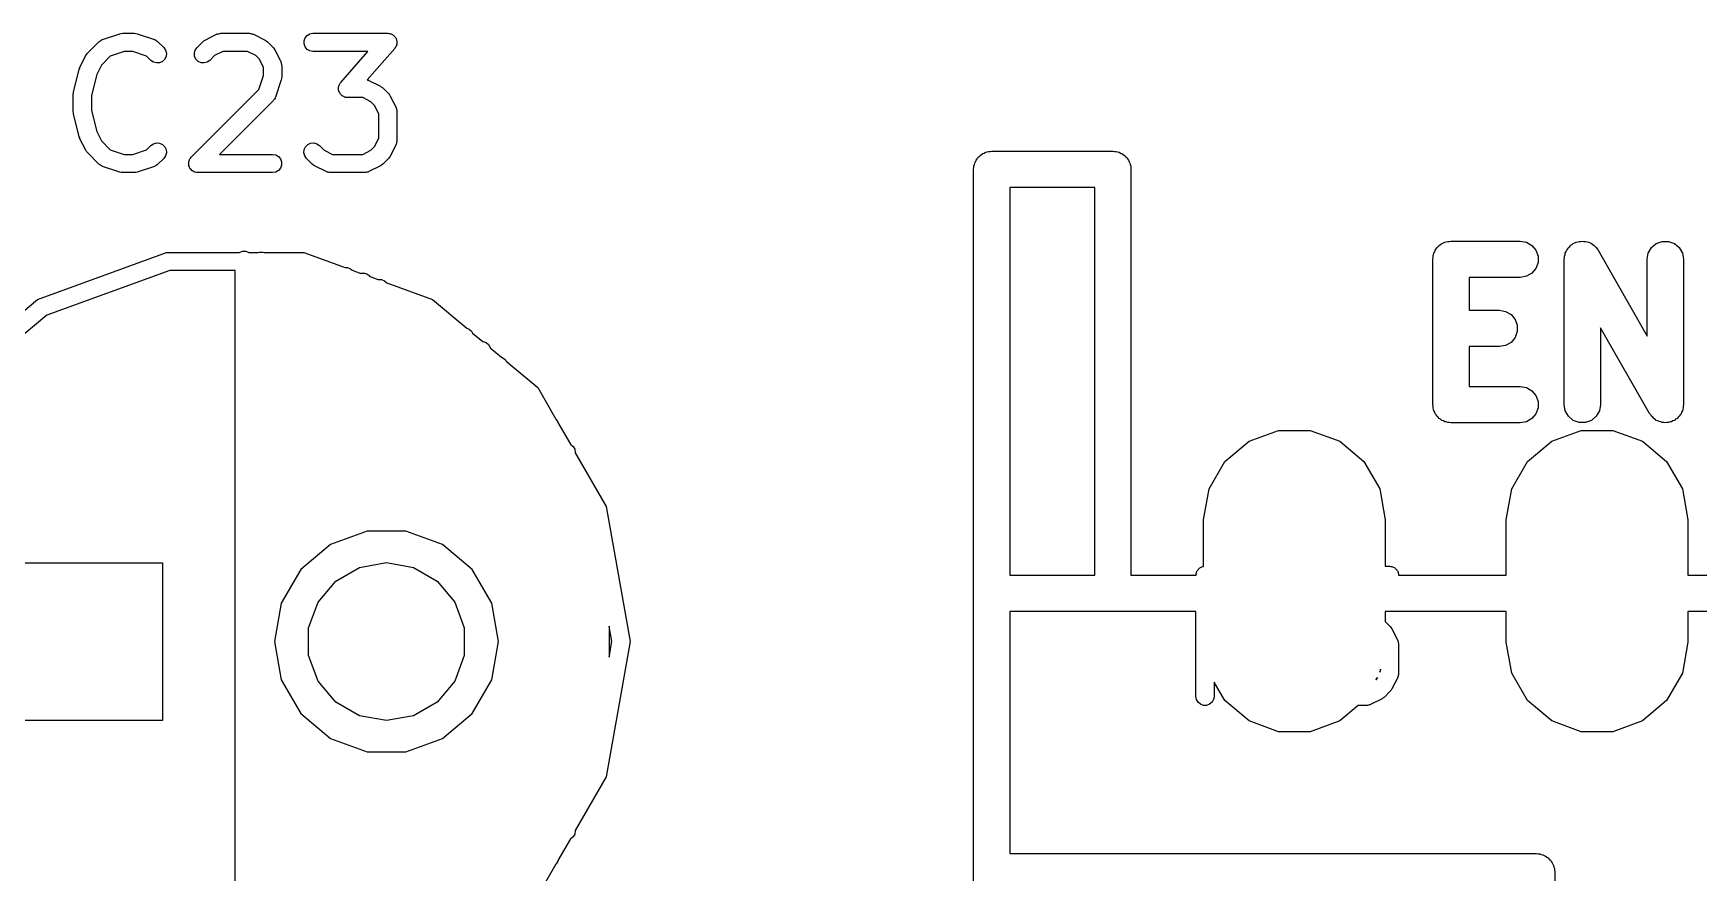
# Model space of a CAD drawing. Extents: x -2.2 to 86.5, y -78.6 to 9.2.
# Drawn here: x 37.08 to 50.84, y -68.41 to -61.48 of the extents above; entities that cross this region are included whole.
import ezdxf

# ---------------------------------------------------------------- set-up
doc = ezdxf.new("R2010")
doc.units = 0
doc.header["$MEASUREMENT"] = 0
doc.layers.add('BLACK', color=7, linetype='CONTINUOUS')

msp = doc.modelspace()

# ---------------------------------------------------------------- linework, layer by layer
at = {"layer": 'Black'}
for p, q in [((37.6549, -61.5288), (37.7977, -61.4812)), ((37.7977, -61.4812), (37.8096, -61.4795)), ((37.8096, -61.4795), (37.8214, -61.4774)), ((37.8214, -61.4774), (37.9167, -61.4774)), ((37.9167, -61.4774), (37.9285, -61.4795)), ((37.9285, -61.4795), (37.9404, -61.4812)), ((37.9404, -61.4812), (38.0832, -61.5288)), ((38.5022, -61.5329), (38.5974, -61.4853)), ((38.5974, -61.4853), (38.6016, -61.4841)), ((38.6016, -61.4841), (38.6053, -61.4819)), ((38.6053, -61.4819), (38.614, -61.4804)), ((38.614, -61.4804), (38.6224, -61.4779)), ((38.6224, -61.4779), (38.6267, -61.4781)), ((38.6267, -61.4781), (38.631, -61.4774)), ((38.631, -61.4774), (38.869, -61.4774)), ((38.869, -61.4774), (38.8733, -61.4781)), ((38.8733, -61.4781), (38.8776, -61.4779)), ((38.8776, -61.4779), (38.886, -61.4804)), ((38.886, -61.4804), (38.8947, -61.4819)), ((38.8947, -61.4819), (38.8984, -61.4841)), ((38.8984, -61.4841), (38.9026, -61.4853)), ((38.9026, -61.4853), (38.9978, -61.5329)), ((39.3446, -61.4949), (39.3672, -61.4819)), ((39.3672, -61.4819), (39.3929, -61.4774)), ((39.3929, -61.4774), (40.0119, -61.4774)), ((40.0119, -61.4774), (40.0191, -61.4787)), ((40.0191, -61.4787), (40.0265, -61.4788)), ((40.0265, -61.4788), (40.0319, -61.4809)), ((40.0319, -61.4809), (40.0376, -61.4819)), ((40.0376, -61.4819), (40.0439, -61.4856)), ((40.0439, -61.4856), (40.0507, -61.4882)), ((40.0507, -61.4882), (40.0551, -61.492)), ((37.5303, -61.6422), (37.6255, -61.547)), ((37.6255, -61.547), (37.6291, -61.5445)), ((37.6291, -61.5445), (37.6319, -61.5413)), ((37.6319, -61.5413), (37.6397, -61.5371)), ((37.6397, -61.5371), (37.6469, -61.532)), ((37.6469, -61.532), (37.6511, -61.5309)), ((37.6511, -61.5309), (37.6549, -61.5288)), ((37.8336, -61.6274), (37.7191, -61.6656)), ((37.9045, -61.6274), (37.8336, -61.6274)), ((38.019, -61.6656), (37.9045, -61.6274)), ((38.0832, -61.5288), (38.087, -61.5309)), ((38.087, -61.5309), (38.0912, -61.532)), ((38.0912, -61.532), (38.0984, -61.5371)), ((38.0984, -61.5371), (38.1061, -61.5413)), ((38.1061, -61.5413), (38.109, -61.5445)), ((38.109, -61.5445), (38.1126, -61.547)), ((38.1126, -61.547), (38.1602, -61.5946)), ((38.1602, -61.5946), (38.1751, -61.6159)), ((38.1751, -61.6159), (38.1819, -61.6411)), ((38.4134, -61.6411), (38.4201, -61.6159)), ((38.4201, -61.6159), (38.4351, -61.5946)), ((38.4351, -61.5946), (38.4827, -61.547)), ((38.4827, -61.547), (38.4925, -61.5401)), ((38.4925, -61.5401), (38.5022, -61.5329)), ((38.6487, -61.6274), (38.5801, -61.6616)), ((38.8513, -61.6274), (38.6487, -61.6274)), ((38.9199, -61.6616), (38.8513, -61.6274)), ((38.9978, -61.5329), (39.0075, -61.5401)), ((39.0075, -61.5401), (39.0173, -61.547)), ((39.0173, -61.547), (39.0649, -61.5946)), ((39.0649, -61.5946), (39.0718, -61.6044)), ((39.0718, -61.6044), (39.079, -61.6141)), ((39.079, -61.6141), (39.1266, -61.7093)), ((39.319, -61.5394), (39.3279, -61.5149)), ((39.319, -61.5654), (39.319, -61.5394)), ((39.3279, -61.5899), (39.319, -61.5654)), ((39.3279, -61.5149), (39.3446, -61.4949)), ((39.3446, -61.6098), (39.3279, -61.5899)), ((39.3672, -61.6229), (39.3446, -61.6098)), ((39.3929, -61.6274), (39.3672, -61.6229)), ((39.8466, -61.6274), (39.3929, -61.6274)), ((39.6221, -61.8839), (39.8466, -61.6274)), ((40.0683, -61.6018), (39.8409, -61.8618)), ((40.0551, -61.492), (40.0601, -61.4949)), ((40.0601, -61.4949), (40.0648, -61.5005)), ((40.0648, -61.5005), (40.0703, -61.5054)), ((40.0721, -61.5955), (40.0683, -61.6018)), ((40.0703, -61.5054), (40.0731, -61.5104)), ((40.0769, -61.5899), (40.0721, -61.5955)), ((40.0731, -61.5104), (40.0769, -61.5149)), ((40.0769, -61.5149), (40.0794, -61.5218)), ((40.0788, -61.5844), (40.0769, -61.5899)), ((40.0818, -61.5795), (40.0788, -61.5844)), ((40.0794, -61.5218), (40.0829, -61.5282)), ((40.0833, -61.5723), (40.0818, -61.5795)), ((40.0829, -61.5282), (40.0838, -61.5339)), ((40.0858, -61.5654), (40.0833, -61.5723)), ((40.0838, -61.5339), (40.0858, -61.5394)), ((40.0858, -61.5394), (40.0858, -61.5467)), ((40.0858, -61.5467), (40.0869, -61.5539)), ((40.0869, -61.5539), (40.0858, -61.5596)), ((40.0858, -61.5596), (40.0858, -61.5654)), ((37.463, -61.7723), (37.4663, -61.7648)), ((37.4663, -61.7648), (37.4686, -61.7569)), ((37.4686, -61.7569), (37.5163, -61.6617)), ((37.5163, -61.6617), (37.5234, -61.652)), ((37.5234, -61.652), (37.5303, -61.6422)), ((37.645, -61.7397), (37.6065, -61.8167)), ((37.7191, -61.6656), (37.645, -61.7397)), ((38.0541, -61.7007), (38.019, -61.6656)), ((38.0754, -61.7156), (38.0541, -61.7007)), ((38.1006, -61.7223), (38.0754, -61.7156)), ((38.1266, -61.7201), (38.1006, -61.7223)), ((38.1502, -61.7091), (38.1266, -61.7201)), ((38.1686, -61.6906), (38.1502, -61.7091)), ((38.1796, -61.667), (38.1686, -61.6906)), ((38.1819, -61.6411), (38.1796, -61.667)), ((38.4156, -61.667), (38.4134, -61.6411)), ((38.4267, -61.6906), (38.4156, -61.667)), ((38.4451, -61.7091), (38.4267, -61.6906)), ((38.4687, -61.7201), (38.4451, -61.7091)), ((38.4946, -61.7223), (38.4687, -61.7201)), ((38.5198, -61.7156), (38.4946, -61.7223)), ((38.5411, -61.7007), (38.5198, -61.7156)), ((38.5801, -61.6616), (38.5411, -61.7007)), ((38.9503, -61.692), (38.9199, -61.6616)), ((38.9845, -61.7606), (38.9503, -61.692)), ((38.9845, -61.8259), (38.9845, -61.7606)), ((39.1266, -61.7093), (39.1278, -61.7135)), ((39.1278, -61.7135), (39.13, -61.7172)), ((39.13, -61.7172), (39.1315, -61.7259)), ((39.1315, -61.7259), (39.134, -61.7343)), ((39.134, -61.7343), (39.1338, -61.7386)), ((39.1338, -61.7386), (39.1345, -61.7429)), ((39.1345, -61.7429), (39.1345, -61.8381)), ((37.4153, -61.9628), (37.463, -61.7723)), ((37.6065, -61.8167), (37.5631, -61.9902)), ((38.9464, -61.9404), (38.9845, -61.8259)), ((39.1307, -61.8618), (39.0831, -62.0047)), ((39.1324, -61.8499), (39.1307, -61.8618)), ((39.1345, -61.8381), (39.1324, -61.8499)), ((39.6086, -61.9062), (39.6116, -61.9013)), ((39.6116, -61.9013), (39.6136, -61.8958)), ((39.6136, -61.8958), (39.6183, -61.8902)), ((39.6183, -61.8902), (39.6221, -61.8839)), ((39.8409, -61.8618), (39.8471, -61.8629)), ((39.8471, -61.8629), (39.8508, -61.865)), ((39.8508, -61.865), (39.855, -61.8663)), ((39.855, -61.8663), (39.9502, -61.9139)), ((37.4131, -61.981), (37.4147, -61.9719)), ((37.4131, -62.1238), (37.4131, -61.981)), ((37.4147, -61.9719), (37.4153, -61.9628)), ((37.5631, -61.9902), (37.5631, -62.1146)), ((38.3874, -62.4993), (38.9464, -61.9404)), ((39.0649, -62.034), (38.6215, -62.4774)), ((39.0674, -62.0304), (39.0649, -62.034)), ((39.0707, -62.0276), (39.0674, -62.0304)), ((39.0748, -62.0199), (39.0707, -62.0276)), ((39.0799, -62.0126), (39.0748, -62.0199)), ((39.081, -62.0085), (39.0799, -62.0126)), ((39.0831, -62.0047), (39.081, -62.0085)), ((39.6036, -61.9318), (39.6047, -61.9261)), ((39.6047, -61.939), (39.6036, -61.9318)), ((39.6047, -61.9203), (39.6072, -61.9134)), ((39.6047, -61.9261), (39.6047, -61.9203)), ((39.6047, -61.9464), (39.6047, -61.939)), ((39.6067, -61.9518), (39.6047, -61.9464)), ((39.6076, -61.9575), (39.6067, -61.9518)), ((39.6072, -61.9134), (39.6086, -61.9062)), ((39.6111, -61.9639), (39.6076, -61.9575)), ((39.6136, -61.9708), (39.6111, -61.9639)), ((39.6173, -61.9753), (39.6136, -61.9708)), ((39.6201, -61.9803), (39.6173, -61.9753)), ((39.6257, -61.9852), (39.6201, -61.9803)), ((39.6304, -61.9908), (39.6257, -61.9852)), ((39.6354, -61.9937), (39.6304, -61.9908)), ((39.6397, -61.9975), (39.6354, -61.9937)), ((39.6466, -62.0001), (39.6397, -61.9975)), ((39.6529, -62.0038), (39.6466, -62.0001)), ((39.6586, -62.0048), (39.6529, -62.0038)), ((39.664, -62.0069), (39.6586, -62.0048)), ((39.6713, -62.0071), (39.664, -62.0069)), ((39.6786, -62.0083), (39.6713, -62.0071)), ((39.8037, -62.0083), (39.6786, -62.0083)), ((39.8722, -62.0426), (39.8037, -62.0083)), ((39.9502, -61.9139), (39.9599, -61.921)), ((39.9599, -61.921), (39.9697, -61.9279)), ((39.9697, -61.9279), (40.0173, -61.9755)), ((40.0173, -61.9755), (40.0242, -61.9854)), ((40.0242, -61.9854), (40.0314, -61.995)), ((40.0314, -61.995), (40.079, -62.0903)), ((37.4147, -62.1328), (37.4131, -62.1238)), ((37.4153, -62.142), (37.4147, -62.1328)), ((37.463, -62.3325), (37.4153, -62.142)), ((37.5631, -62.1146), (37.6065, -62.2881)), ((39.9026, -62.073), (39.8722, -62.0426)), ((39.9369, -62.1415), (39.9026, -62.073)), ((39.9369, -62.3442), (39.9369, -62.1415)), ((40.079, -62.0903), (40.0802, -62.0944)), ((40.0802, -62.0944), (40.0824, -62.0982)), ((40.0824, -62.0982), (40.0839, -62.1068)), ((40.0839, -62.1068), (40.0864, -62.1152)), ((40.0864, -62.1152), (40.0862, -62.1196)), ((40.0862, -62.1196), (40.0869, -62.1238)), ((40.0869, -62.1238), (40.0869, -62.3619)), ((37.6065, -62.2881), (37.645, -62.3651)), ((37.4663, -62.34), (37.463, -62.3325)), ((37.4686, -62.3478), (37.4663, -62.34)), ((37.5163, -62.4431), (37.4686, -62.3478)), ((37.5234, -62.4527), (37.5163, -62.4431)), ((37.5303, -62.4626), (37.5234, -62.4527)), ((37.645, -62.3651), (37.7191, -62.4392)), ((37.7191, -62.4392), (37.8336, -62.4774)), ((37.9045, -62.4774), (38.019, -62.4392)), ((38.019, -62.4392), (38.0541, -62.4041)), ((38.0541, -62.4041), (38.0754, -62.3892)), ((38.0754, -62.3892), (38.1006, -62.3824)), ((38.1006, -62.3824), (38.1266, -62.3847)), ((38.1266, -62.3847), (38.1502, -62.3957)), ((38.1502, -62.3957), (38.1686, -62.4141)), ((38.1686, -62.4141), (38.1796, -62.4377)), ((38.1796, -62.4377), (38.1819, -62.4637)), ((39.3181, -62.4637), (39.3204, -62.4377)), ((39.3204, -62.4377), (39.3314, -62.4141)), ((39.3314, -62.4141), (39.3498, -62.3957)), ((39.3498, -62.3957), (39.3734, -62.3847)), ((39.3734, -62.3847), (39.3994, -62.3824)), ((39.3994, -62.3824), (39.4246, -62.3892)), ((39.4246, -62.3892), (39.4459, -62.4041)), ((39.4459, -62.4041), (39.4849, -62.4431)), ((39.4849, -62.4431), (39.5534, -62.4774)), ((39.8037, -62.4774), (39.8722, -62.4431)), ((39.8722, -62.4431), (39.9026, -62.4127)), ((39.9026, -62.4127), (39.9369, -62.3442)), ((40.079, -62.3954), (40.0314, -62.4907)), ((40.0802, -62.3913), (40.079, -62.3954)), ((40.0824, -62.3876), (40.0802, -62.3913)), ((40.0839, -62.3789), (40.0824, -62.3876)), ((40.0864, -62.3705), (40.0839, -62.3789)), ((40.0869, -62.3619), (40.0862, -62.3662)), ((40.0862, -62.3662), (40.0864, -62.3705)), ((44.9616, -62.4568), (44.974, -62.4523)), ((44.974, -62.4523), (44.9871, -62.4523)), ((44.9871, -62.4523), (45, -62.45)), ((45, -62.45), (46, -62.45)), ((46, -62.45), (46.0129, -62.4523)), ((46.0129, -62.4523), (46.026, -62.4523)), ((46.026, -62.4523), (46.0384, -62.4568)), ((37.6255, -62.5578), (37.5303, -62.4626)), ((37.6291, -62.5603), (37.6255, -62.5578)), ((37.6319, -62.5635), (37.6291, -62.5603)), ((37.6397, -62.5677), (37.6319, -62.5635)), ((37.6469, -62.5727), (37.6397, -62.5677)), ((37.6511, -62.5739), (37.6469, -62.5727)), ((37.6549, -62.5759), (37.6511, -62.5739)), ((37.7977, -62.6235), (37.6549, -62.5759)), ((37.8336, -62.4774), (37.9045, -62.4774)), ((38.0832, -62.5759), (37.9404, -62.6235)), ((38.087, -62.5739), (38.0832, -62.5759)), ((38.0912, -62.5727), (38.087, -62.5739)), ((38.0984, -62.5677), (38.0912, -62.5727)), ((38.1061, -62.5635), (38.0984, -62.5677)), ((38.109, -62.5603), (38.1061, -62.5635)), ((38.1126, -62.5578), (38.109, -62.5603)), ((38.1602, -62.5102), (38.1126, -62.5578)), ((38.1751, -62.4888), (38.1602, -62.5102)), ((38.1819, -62.4637), (38.1751, -62.4888)), ((38.3658, -62.5458), (38.3666, -62.5427)), ((38.3666, -62.5556), (38.3658, -62.5458)), ((38.3666, -62.5394), (38.37, -62.5301)), ((38.3666, -62.5427), (38.3666, -62.5394)), ((38.3666, -62.5654), (38.3666, -62.5556)), ((38.3677, -62.5685), (38.3666, -62.5654)), ((38.368, -62.5718), (38.3677, -62.5685)), ((38.3722, -62.5807), (38.368, -62.5718)), ((38.37, -62.5301), (38.3725, -62.5207)), ((38.3755, -62.5899), (38.3722, -62.5807)), ((38.3725, -62.5207), (38.3744, -62.518)), ((38.3744, -62.518), (38.3755, -62.5149)), ((38.3755, -62.5149), (38.3818, -62.5074)), ((38.3776, -62.5924), (38.3755, -62.5899)), ((38.3818, -62.5074), (38.3874, -62.4993)), ((38.6215, -62.4774), (39.0595, -62.4774)), ((39.0595, -62.4774), (39.0852, -62.4819)), ((39.0852, -62.4819), (39.1077, -62.4949)), ((39.1077, -62.4949), (39.1245, -62.5149)), ((39.1245, -62.5899), (39.1077, -62.6098)), ((39.1245, -62.5149), (39.1334, -62.5394)), ((39.1334, -62.5654), (39.1245, -62.5899)), ((39.1334, -62.5394), (39.1334, -62.5654)), ((39.3249, -62.4888), (39.3181, -62.4637)), ((39.3398, -62.5102), (39.3249, -62.4888)), ((39.3874, -62.5578), (39.3398, -62.5102)), ((39.3973, -62.5647), (39.3874, -62.5578)), ((39.4069, -62.5718), (39.3973, -62.5647)), ((39.5022, -62.6195), (39.4069, -62.5718)), ((39.5534, -62.4774), (39.8037, -62.4774)), ((39.9502, -62.5718), (39.855, -62.6195)), ((39.9599, -62.5647), (39.9502, -62.5718)), ((39.9697, -62.5578), (39.9599, -62.5647)), ((40.0173, -62.5102), (39.9697, -62.5578)), ((40.0242, -62.5003), (40.0173, -62.5102)), ((40.0314, -62.4907), (40.0242, -62.5003)), ((44.85, -62.6), (44.8523, -62.5871)), ((44.8523, -62.574), (44.8568, -62.5616)), ((44.8523, -62.5871), (44.8523, -62.574)), ((44.8568, -62.5616), (44.859, -62.5487)), ((44.859, -62.5487), (44.8656, -62.5373)), ((44.8656, -62.5373), (44.8701, -62.525)), ((44.8701, -62.525), (44.8785, -62.5149)), ((44.8785, -62.5149), (44.8851, -62.5036)), ((44.8851, -62.5036), (44.8951, -62.4951)), ((44.8951, -62.4951), (44.9036, -62.4851)), ((44.9036, -62.4851), (44.9149, -62.4785)), ((44.9149, -62.4785), (44.925, -62.4701)), ((44.925, -62.4701), (44.9373, -62.4656)), ((44.9373, -62.4656), (44.9487, -62.459)), ((44.9487, -62.459), (44.9616, -62.4568)), ((46.0384, -62.4568), (46.0513, -62.459)), ((46.0513, -62.459), (46.0627, -62.4656)), ((46.0627, -62.4656), (46.075, -62.4701)), ((46.075, -62.4701), (46.0851, -62.4785)), ((46.0851, -62.4785), (46.0964, -62.4851)), ((46.0964, -62.4851), (46.1049, -62.4951)), ((46.1049, -62.4951), (46.1149, -62.5036)), ((46.1149, -62.5036), (46.1215, -62.5149)), ((46.1215, -62.5149), (46.1299, -62.525)), ((46.1299, -62.525), (46.1344, -62.5373)), ((46.1344, -62.5373), (46.141, -62.5487)), ((46.141, -62.5487), (46.1432, -62.5616)), ((46.1432, -62.5616), (46.1477, -62.574)), ((46.1477, -62.574), (46.1477, -62.5871)), ((46.1477, -62.5871), (46.15, -62.6)), ((37.8096, -62.6253), (37.7977, -62.6235)), ((37.8214, -62.6274), (37.8096, -62.6253)), ((37.9167, -62.6274), (37.8214, -62.6274)), ((37.9285, -62.6253), (37.9167, -62.6274)), ((37.9404, -62.6235), (37.9285, -62.6253)), ((38.379, -62.5954), (38.3776, -62.5924)), ((38.386, -62.6023), (38.379, -62.5954)), ((38.3923, -62.6098), (38.386, -62.6023)), ((38.3951, -62.6115), (38.3923, -62.6098)), ((38.3975, -62.6138), (38.3951, -62.6115)), ((38.4063, -62.618), (38.3975, -62.6138)), ((38.4148, -62.6229), (38.4063, -62.618)), ((38.4181, -62.6234), (38.4148, -62.6229)), ((38.4211, -62.6248), (38.4181, -62.6234)), ((38.4308, -62.6257), (38.4211, -62.6248)), ((38.4405, -62.6274), (38.4308, -62.6257)), ((39.0595, -62.6274), (38.4405, -62.6274)), ((39.0852, -62.6229), (39.0595, -62.6274)), ((39.1077, -62.6098), (39.0852, -62.6229)), ((39.5063, -62.6207), (39.5022, -62.6195)), ((39.5101, -62.6229), (39.5063, -62.6207)), ((39.5187, -62.6244), (39.5101, -62.6229)), ((39.5271, -62.6269), (39.5187, -62.6244)), ((39.5315, -62.6266), (39.5271, -62.6269)), ((39.5357, -62.6274), (39.5315, -62.6266)), ((39.8214, -62.6274), (39.5357, -62.6274)), ((39.8257, -62.6266), (39.8214, -62.6274)), ((39.83, -62.6269), (39.8257, -62.6266)), ((39.8384, -62.6244), (39.83, -62.6269)), ((39.8471, -62.6229), (39.8384, -62.6244)), ((39.8508, -62.6207), (39.8471, -62.6229)), ((39.855, -62.6195), (39.8508, -62.6207)), ((44.85, -75.2), (44.85, -62.6)), ((46.15, -62.6), (46.15, -65.95)), ((45.15, -62.75), (45.15, -65.95)), ((45.85, -62.75), (45.15, -62.75)), ((45.85, -65.95), (45.85, -62.75)), ((38.7875, -63.286), (38.812, -63.2771)), ((38.812, -63.2771), (38.838, -63.2771)), ((38.838, -63.2771), (38.8625, -63.286)), ((48.6585, -63.2802), (48.663, -63.2679)), ((48.663, -63.2679), (48.6714, -63.2578)), ((48.6714, -63.2578), (48.6779, -63.2464)), ((48.6779, -63.2464), (48.688, -63.238)), ((48.688, -63.238), (48.6964, -63.2279)), ((48.6964, -63.2279), (48.7078, -63.2214)), ((48.7078, -63.2214), (48.7179, -63.213)), ((48.7179, -63.213), (48.7302, -63.2085)), ((48.7302, -63.2085), (48.7416, -63.2019)), ((48.7416, -63.2019), (48.7545, -63.1996)), ((48.7545, -63.1996), (48.7668, -63.1951)), ((48.7668, -63.1951), (48.7799, -63.1951)), ((48.7799, -63.1951), (48.7929, -63.1929)), ((48.7929, -63.1929), (49.3643, -63.1929)), ((49.3643, -63.1929), (49.4156, -63.2019)), ((49.4156, -63.2019), (49.4607, -63.2279)), ((49.4607, -63.2279), (49.4942, -63.2679)), ((49.4942, -63.2679), (49.512, -63.3168)), ((49.7443, -63.2799), (49.749, -63.2673)), ((49.749, -63.2673), (49.7573, -63.2575)), ((49.7573, -63.2575), (49.7637, -63.2464)), ((49.7637, -63.2464), (49.774, -63.2378)), ((49.774, -63.2378), (49.7827, -63.2275)), ((49.7827, -63.2275), (49.7938, -63.2212)), ((49.7938, -63.2212), (49.8036, -63.213)), ((49.8036, -63.213), (49.8162, -63.2084)), ((49.8162, -63.2084), (49.8279, -63.2017)), ((49.8279, -63.2017), (49.8405, -63.1995)), ((49.8405, -63.1995), (49.8525, -63.1951)), ((49.8525, -63.1951), (49.866, -63.1951)), ((49.866, -63.1951), (49.8792, -63.1929)), ((49.8792, -63.1929), (49.8918, -63.1951)), ((49.8918, -63.1951), (49.9046, -63.1951)), ((49.9046, -63.1951), (49.9173, -63.1997)), ((49.9173, -63.1997), (49.9305, -63.2021)), ((49.9305, -63.2021), (49.9415, -63.2086)), ((49.9415, -63.2086), (49.9536, -63.213)), ((49.9536, -63.213), (49.9639, -63.2216)), ((49.9639, -63.2216), (49.9755, -63.2284)), ((49.9755, -63.2284), (49.9837, -63.2382)), ((49.9837, -63.2382), (49.9935, -63.2464)), ((49.9935, -63.2464), (50.0002, -63.2581)), ((50.0002, -63.2581), (50.0088, -63.2684)), ((50.0088, -63.2684), (50.4143, -63.978)), ((50.4233, -63.2916), (50.4494, -63.2464)), ((50.4494, -63.2464), (50.4893, -63.213)), ((50.4893, -63.213), (50.5382, -63.1951)), ((50.5382, -63.1951), (50.5903, -63.1951)), ((50.5903, -63.1951), (50.6393, -63.213)), ((50.6393, -63.213), (50.6792, -63.2464)), ((50.6792, -63.2464), (50.7052, -63.2916)), ((37.1187, -63.6746), (38.1835, -63.2871)), ((38.1835, -63.2871), (38.7863, -63.2871)), ((38.7863, -63.2871), (38.7875, -63.286)), ((38.8625, -63.286), (38.8637, -63.2871)), ((38.8637, -63.2871), (38.9412, -63.2871)), ((38.9412, -63.2871), (38.952, -63.2831)), ((38.952, -63.2831), (38.978, -63.2831)), ((38.978, -63.2831), (38.9888, -63.2871)), ((38.9888, -63.2871), (39.3165, -63.2871)), ((39.3165, -63.2871), (39.6602, -63.4121)), ((39.6602, -63.4121), (39.678, -63.4121)), ((39.678, -63.4121), (39.7025, -63.421)), ((48.6429, -63.3429), (48.6451, -63.3299)), ((48.6429, -64.5429), (48.6429, -63.3429)), ((48.6451, -63.3168), (48.6496, -63.3045)), ((48.6451, -63.3299), (48.6451, -63.3168)), ((48.6496, -63.3045), (48.6519, -63.2916)), ((48.6519, -63.2916), (48.6585, -63.2802)), ((49.512, -63.3689), (49.4942, -63.4179)), ((49.512, -63.3168), (49.512, -63.3689)), ((49.7286, -63.3429), (49.7309, -63.3296)), ((49.7286, -64.5429), (49.7286, -63.3429)), ((49.7309, -63.3296), (49.731, -63.3162)), ((49.731, -63.3162), (49.7354, -63.3042)), ((49.7354, -63.3042), (49.7376, -63.2916)), ((49.7376, -63.2916), (49.7443, -63.2799)), ((50.4143, -63.3429), (50.4233, -63.2916)), ((50.4143, -63.978), (50.4143, -63.3429)), ((50.7052, -63.2916), (50.7143, -63.3429)), ((50.7143, -63.3429), (50.7143, -64.5429)), ((38.2095, -63.4348), (37.1938, -63.8045)), ((38.75, -63.4348), (38.2095, -63.4348)), ((38.75, -68.5556), (38.75, -63.4348)), ((39.7025, -63.421), (39.7162, -63.4325)), ((39.7162, -63.4325), (39.7893, -63.4591)), ((39.7893, -63.4591), (39.792, -63.4581)), ((39.792, -63.4581), (39.818, -63.4581)), ((39.818, -63.4581), (39.8425, -63.467)), ((39.8425, -63.467), (39.8625, -63.4838)), ((39.8625, -63.4838), (39.8639, -63.4863)), ((39.8639, -63.4863), (39.9322, -63.5111)), ((39.9322, -63.5111), (39.958, -63.5111)), ((39.958, -63.5111), (39.9825, -63.52)), ((39.9825, -63.52), (40.0023, -63.5367)), ((40.0023, -63.5367), (40.3813, -63.6746)), ((49.3643, -63.4929), (48.9429, -63.4929)), ((48.9429, -63.4929), (48.9429, -63.7643)), ((49.4156, -63.4838), (49.3643, -63.4929)), ((49.4607, -63.4578), (49.4156, -63.4838)), ((49.4942, -63.4179), (49.4607, -63.4578)), ((36.2508, -64.4029), (37.1187, -63.6746)), ((40.3813, -63.6746), (40.665, -63.9127)), ((37.1938, -63.8045), (36.3657, -64.4993)), ((48.9429, -63.7643), (49.1929, -63.7643)), ((49.1929, -63.7643), (49.2442, -63.7733)), ((49.2442, -63.7733), (49.2893, -63.7994)), ((49.2893, -63.7994), (49.3228, -63.8393)), ((40.665, -63.9127), (40.6825, -63.919)), ((40.6825, -63.919), (40.7025, -63.9358)), ((40.7025, -63.9358), (40.7118, -63.9519)), ((40.7118, -63.9519), (40.7954, -64.0221)), ((49.3228, -63.8393), (49.3406, -63.8882)), ((49.3406, -63.9403), (49.3228, -63.9893)), ((49.3406, -63.8882), (49.3406, -63.9403)), ((50.434, -64.6173), (50.0286, -63.9077)), ((50.0286, -63.9077), (50.0286, -64.5429)), ((40.7954, -64.0221), (40.798, -64.0221)), ((40.798, -64.0221), (40.8225, -64.031)), ((40.8225, -64.031), (40.8425, -64.0478)), ((40.8425, -64.0478), (40.8555, -64.0703)), ((40.8555, -64.0703), (40.8559, -64.0729)), ((40.8559, -64.0729), (40.9493, -64.1512)), ((49.1929, -64.0643), (48.9429, -64.0643)), ((48.9429, -64.0643), (48.9429, -64.3929)), ((49.2442, -64.0552), (49.1929, -64.0643)), ((49.2893, -64.0292), (49.2442, -64.0552)), ((49.3228, -63.9893), (49.2893, -64.0292)), ((40.9493, -64.1512), (40.9625, -64.156)), ((40.9625, -64.156), (40.9825, -64.1728)), ((40.9825, -64.1728), (40.9895, -64.185)), ((40.9895, -64.185), (41.2492, -64.4029)), ((41.2492, -64.4029), (41.3996, -64.6634)), ((48.9429, -64.3929), (49.3643, -64.3929)), ((49.3643, -64.3929), (49.4156, -64.4019)), ((49.4156, -64.4019), (49.4607, -64.4279)), ((49.4607, -64.4279), (49.4942, -64.4679)), ((49.4942, -64.4679), (49.512, -64.5168)), ((49.512, -64.5168), (49.512, -64.5689)), ((48.6451, -64.5558), (48.6429, -64.5429)), ((48.6451, -64.5689), (48.6451, -64.5558)), ((48.6496, -64.5812), (48.6451, -64.5689)), ((48.6519, -64.5942), (48.6496, -64.5812)), ((48.6585, -64.6055), (48.6519, -64.5942)), ((48.663, -64.6179), (48.6585, -64.6055)), ((48.6714, -64.6279), (48.663, -64.6179)), ((48.6779, -64.6393), (48.6714, -64.6279)), ((48.688, -64.6477), (48.6779, -64.6393)), ((48.6964, -64.6578), (48.688, -64.6477)), ((49.4942, -64.6179), (49.4607, -64.6578)), ((49.512, -64.5689), (49.4942, -64.6179)), ((49.7376, -64.5942), (49.7286, -64.5429)), ((49.7637, -64.6393), (49.7376, -64.5942)), ((49.8036, -64.6728), (49.7637, -64.6393)), ((49.9935, -64.6393), (49.9536, -64.6728)), ((50.0195, -64.5942), (49.9935, -64.6393)), ((50.0286, -64.5429), (50.0195, -64.5942)), ((50.4427, -64.6276), (50.434, -64.6173)), ((50.4494, -64.6393), (50.4427, -64.6276)), ((50.4592, -64.6475), (50.4494, -64.6393)), ((50.4674, -64.6573), (50.4592, -64.6475)), ((50.6689, -64.6479), (50.6602, -64.6582)), ((50.6792, -64.6393), (50.6689, -64.6479)), ((50.6856, -64.6282), (50.6792, -64.6393)), ((50.6939, -64.6184), (50.6856, -64.6282)), ((50.6985, -64.6058), (50.6939, -64.6184)), ((50.7052, -64.5942), (50.6985, -64.6058)), ((50.7075, -64.5816), (50.7052, -64.5942)), ((50.7119, -64.5696), (50.7075, -64.5816)), ((50.7143, -64.5429), (50.7119, -64.5561)), ((50.7119, -64.5561), (50.7119, -64.5696)), ((41.3996, -64.6634), (41.4025, -64.6658)), ((41.4025, -64.6658), (41.4155, -64.6883)), ((41.4155, -64.6883), (41.4161, -64.692)), ((41.4161, -64.692), (41.5194, -64.8709)), ((47.125, -64.8457), (47.3698, -64.7566)), ((47.3698, -64.7566), (47.6302, -64.7566)), ((47.6302, -64.7566), (47.875, -64.8457)), ((48.7078, -64.6643), (48.6964, -64.6578)), ((48.7179, -64.6728), (48.7078, -64.6643)), ((48.7302, -64.6772), (48.7179, -64.6728)), ((48.7416, -64.6838), (48.7302, -64.6772)), ((48.7545, -64.6861), (48.7416, -64.6838)), ((48.7668, -64.6906), (48.7545, -64.6861)), ((48.7799, -64.6906), (48.7668, -64.6906)), ((48.7929, -64.6929), (48.7799, -64.6906)), ((49.3643, -64.6929), (48.7929, -64.6929)), ((49.4156, -64.6838), (49.3643, -64.6929)), ((49.4607, -64.6578), (49.4156, -64.6838)), ((49.625, -64.8457), (49.8698, -64.7566)), ((49.8525, -64.6906), (49.8036, -64.6728)), ((49.9046, -64.6906), (49.8525, -64.6906)), ((49.8698, -64.7566), (50.1302, -64.7566)), ((49.9536, -64.6728), (49.9046, -64.6906)), ((50.1302, -64.7566), (50.375, -64.8457)), ((50.479, -64.6641), (50.4674, -64.6573)), ((50.4893, -64.6728), (50.479, -64.6641)), ((50.5013, -64.6771), (50.4893, -64.6728)), ((50.5124, -64.6836), (50.5013, -64.6771)), ((50.5256, -64.686), (50.5124, -64.6836)), ((50.5382, -64.6906), (50.5256, -64.686)), ((50.551, -64.6906), (50.5382, -64.6906)), ((50.5636, -64.6929), (50.551, -64.6906)), ((50.5769, -64.6906), (50.5636, -64.6929)), ((50.5903, -64.6906), (50.5769, -64.6906)), ((50.6024, -64.6862), (50.5903, -64.6906)), ((50.615, -64.684), (50.6024, -64.6862)), ((50.6266, -64.6774), (50.615, -64.684)), ((50.6393, -64.6728), (50.6266, -64.6774)), ((50.6491, -64.6645), (50.6393, -64.6728)), ((50.6602, -64.6582), (50.6491, -64.6645)), ((41.5194, -64.8709), (41.5225, -64.872)), ((41.5225, -64.872), (41.5425, -64.8888)), ((41.5425, -64.8888), (41.5555, -64.9113)), ((41.5555, -64.9113), (41.56, -64.937)), ((46.9255, -65.0131), (47.125, -64.8457)), ((47.875, -64.8457), (48.0745, -65.0131)), ((49.4255, -65.0131), (49.625, -64.8457)), ((50.375, -64.8457), (50.5745, -65.0131)), ((41.56, -64.937), (41.56, -64.9412)), ((41.56, -64.9412), (41.8157, -65.3842)), ((46.7952, -65.2387), (46.9255, -65.0131)), ((48.0745, -65.0131), (48.2048, -65.2387)), ((49.2952, -65.2387), (49.4255, -65.0131)), ((50.5745, -65.0131), (50.7048, -65.2387)), ((46.75, -65.4952), (46.7952, -65.2387)), ((48.2048, -65.2387), (48.25, -65.4952)), ((49.25, -65.4952), (49.2952, -65.2387)), ((50.7048, -65.2387), (50.75, -65.4952)), ((41.8157, -65.3842), (42.0125, -66.5)), ((39.8394, -65.5891), (39.5375, -65.6989)), ((40.1606, -65.5891), (39.8394, -65.5891)), ((40.4625, -65.6989), (40.1606, -65.5891)), ((46.75, -65.8785), (46.75, -65.4952)), ((48.25, -65.4952), (48.25, -65.8774)), ((49.25, -65.95), (49.25, -65.4952)), ((50.75, -65.4952), (50.75, -65.95)), ((39.5375, -65.6989), (39.2914, -65.9054)), ((40.7086, -65.9054), (40.4625, -65.6989)), ((36.85, -65.85), (38.15, -65.85)), ((38.15, -65.85), (38.15, -67.15)), ((39.5806, -66.0002), (39.7768, -65.8869)), ((39.7768, -65.8869), (40, -65.8475)), ((40, -65.8475), (40.2232, -65.8869)), ((40.2232, -65.8869), (40.4194, -66.0002)), ((46.7137, -65.8949), (46.7194, -65.8916)), ((46.7194, -65.8916), (46.7244, -65.8874)), ((46.7244, -65.8874), (46.7306, -65.8852)), ((46.7306, -65.8852), (46.7363, -65.8819)), ((46.7363, -65.8819), (46.7427, -65.8808)), ((46.7427, -65.8808), (46.7489, -65.8785)), ((46.7489, -65.8785), (46.75, -65.8785)), ((48.25, -65.8774), (48.2857, -65.8774)), ((48.2857, -65.8774), (48.2929, -65.8787)), ((48.2929, -65.8787), (48.3003, -65.8788)), ((48.3003, -65.8788), (48.3057, -65.8809)), ((48.3057, -65.8809), (48.3114, -65.8819)), ((48.3114, -65.8819), (48.3177, -65.8856)), ((48.3177, -65.8856), (48.3246, -65.8882)), ((48.3246, -65.8882), (48.3289, -65.892)), ((48.3289, -65.892), (48.3339, -65.8949)), ((39.2914, -65.9054), (39.1308, -66.1836)), ((39.4349, -66.1738), (39.5806, -66.0002)), ((40.4194, -66.0002), (40.5651, -66.1738)), ((40.8692, -66.1836), (40.7086, -65.9054)), ((45.15, -65.95), (45.85, -65.95)), ((46.15, -65.95), (46.6873, -65.95)), ((46.6873, -65.95), (46.688, -65.9459)), ((46.688, -65.9394), (46.6903, -65.9332)), ((46.688, -65.9459), (46.688, -65.9394)), ((46.6903, -65.9332), (46.6914, -65.9267)), ((46.6914, -65.9267), (46.6947, -65.921)), ((46.6947, -65.921), (46.697, -65.9149)), ((46.697, -65.9149), (46.7012, -65.9099)), ((46.7012, -65.9099), (46.7045, -65.9042)), ((46.7045, -65.9042), (46.7095, -65.9)), ((46.7095, -65.9), (46.7137, -65.8949)), ((48.3339, -65.8949), (48.3386, -65.9005)), ((48.3386, -65.9005), (48.3442, -65.9054)), ((48.3442, -65.9054), (48.3469, -65.9104)), ((48.3469, -65.9104), (48.3507, -65.9149)), ((48.3507, -65.9149), (48.3532, -65.9218)), ((48.3532, -65.9218), (48.3567, -65.9282)), ((48.3567, -65.9282), (48.3576, -65.9339)), ((48.3576, -65.9339), (48.3596, -65.9394)), ((48.3596, -65.9394), (48.3596, -65.9467)), ((48.3596, -65.9467), (48.3601, -65.95)), ((48.3601, -65.95), (49.25, -65.95)), ((50.75, -65.95), (51.75, -65.95)), ((39.1308, -66.1836), (39.075, -66.5)), ((39.3574, -66.3867), (39.4349, -66.1738)), ((40.5651, -66.1738), (40.6426, -66.3867)), ((40.925, -66.5), (40.8692, -66.1836)), ((46.6869, -66.25), (45.15, -66.25)), ((45.15, -66.25), (45.15, -68.25)), ((46.6869, -66.9524), (46.6869, -66.25)), ((49.25, -66.25), (48.25, -66.25)), ((48.25, -66.25), (48.25, -66.3344)), ((49.25, -66.5048), (49.25, -66.25)), ((51.75, -66.25), (50.75, -66.25)), ((50.75, -66.25), (50.75, -66.5048)), ((39.3574, -66.6133), (39.3574, -66.3867)), ((40.6426, -66.3867), (40.6426, -66.6133)), ((41.8625, -66.5), (41.84, -66.3724)), ((41.84, -66.3724), (41.84, -66.6276)), ((48.25, -66.3344), (48.2911, -66.3755)), ((48.2911, -66.3755), (48.298, -66.3854)), ((48.298, -66.3854), (48.3052, -66.395)), ((48.3052, -66.395), (48.3528, -66.4903)), ((39.075, -66.5), (39.1308, -66.8164)), ((40.8692, -66.8164), (40.925, -66.5)), ((42.0125, -66.5), (41.8157, -67.6158)), ((41.84, -66.6276), (41.8625, -66.5)), ((48.3528, -66.4903), (48.354, -66.4944)), ((48.354, -66.4944), (48.3562, -66.4982)), ((48.3562, -66.4982), (48.3577, -66.5068)), ((48.3577, -66.5068), (48.3602, -66.5152)), ((48.3602, -66.5152), (48.36, -66.5196)), ((48.36, -66.5196), (48.3607, -66.5238)), ((48.3607, -66.5238), (48.3607, -66.7619)), ((49.2952, -66.7613), (49.25, -66.5048)), ((50.75, -66.5048), (50.7048, -66.7613)), ((39.4349, -66.8262), (39.3574, -66.6133)), ((40.6426, -66.6133), (40.5651, -66.8262)), ((39.1308, -66.8164), (39.2914, -67.0946)), ((39.5806, -66.9998), (39.4349, -66.8262)), ((40.5651, -66.8262), (40.4194, -66.9998)), ((40.7086, -67.0946), (40.8692, -66.8164)), ((46.9255, -66.9869), (46.8369, -66.8335)), ((46.8369, -66.8335), (46.8369, -66.9524)), ((48.1854, -66.7949), (48.1732, -66.816)), ((48.1732, -66.816), (48.1765, -66.8127)), ((48.1765, -66.8127), (48.1854, -66.7949)), ((48.2107, -66.7276), (48.2062, -66.7533)), ((48.2062, -66.7533), (48.2107, -66.7442)), ((48.2107, -66.7442), (48.2107, -66.7276)), ((48.3528, -66.7954), (48.3052, -66.8907)), ((48.354, -66.7913), (48.3528, -66.7954)), ((48.3562, -66.7876), (48.354, -66.7913)), ((48.3577, -66.7789), (48.3562, -66.7876)), ((48.3602, -66.7705), (48.3577, -66.7789)), ((48.3607, -66.7619), (48.36, -66.7662)), ((48.36, -66.7662), (48.3602, -66.7705)), ((49.4255, -66.9869), (49.2952, -66.7613)), ((50.7048, -66.7613), (50.5745, -66.9869)), ((46.6914, -66.978), (46.6869, -66.9524)), ((46.7045, -67.0006), (46.6914, -66.978)), ((46.8324, -66.978), (46.8194, -67.0006)), ((46.8369, -66.9524), (46.8324, -66.978)), ((47.125, -67.1543), (46.9255, -66.9869)), ((48.224, -66.9718), (48.1288, -67.0195)), ((48.2337, -66.9647), (48.224, -66.9718)), ((48.2435, -66.9578), (48.2337, -66.9647)), ((48.2911, -66.9102), (48.2435, -66.9578)), ((48.298, -66.9003), (48.2911, -66.9102)), ((48.3052, -66.8907), (48.298, -66.9003)), ((49.625, -67.1543), (49.4255, -66.9869)), ((50.5745, -66.9869), (50.375, -67.1543)), ((39.2914, -67.0946), (39.5375, -67.3011)), ((39.7768, -67.1131), (39.5806, -66.9998)), ((40, -67.1525), (39.7768, -67.1131)), ((40.2232, -67.1131), (40, -67.1525)), ((40.4194, -66.9998), (40.2232, -67.1131)), ((40.4625, -67.3011), (40.7086, -67.0946)), ((46.7244, -67.0173), (46.7045, -67.0006)), ((46.7489, -67.0262), (46.7244, -67.0173)), ((46.7749, -67.0262), (46.7489, -67.0262)), ((46.7994, -67.0173), (46.7749, -67.0262)), ((46.8194, -67.0006), (46.7994, -67.0173)), ((48.0262, -67.0274), (47.875, -67.1543)), ((48.0952, -67.0274), (48.0262, -67.0274)), ((48.0995, -67.0266), (48.0952, -67.0274)), ((48.1038, -67.0269), (48.0995, -67.0266)), ((48.1122, -67.0244), (48.1038, -67.0269)), ((48.1209, -67.0229), (48.1122, -67.0244)), ((48.1246, -67.0207), (48.1209, -67.0229)), ((48.1288, -67.0195), (48.1246, -67.0207)), ((38.15, -67.15), (36.85, -67.15)), ((47.3698, -67.2434), (47.125, -67.1543)), ((47.6302, -67.2434), (47.3698, -67.2434)), ((47.875, -67.1543), (47.6302, -67.2434)), ((49.8698, -67.2434), (49.625, -67.1543)), ((50.1302, -67.2434), (49.8698, -67.2434)), ((50.375, -67.1543), (50.1302, -67.2434)), ((39.5375, -67.3011), (39.8394, -67.4109)), ((40.1606, -67.4109), (40.4625, -67.3011)), ((39.8394, -67.4109), (40.1606, -67.4109)), ((41.8157, -67.6158), (41.56, -68.0588)), ((41.5555, -68.0887), (41.5425, -68.1112)), ((41.56, -68.063), (41.5555, -68.0887)), ((41.56, -68.0588), (41.56, -68.063)), ((41.5194, -68.1291), (41.4161, -68.308)), ((41.5225, -68.128), (41.5194, -68.1291)), ((41.5425, -68.1112), (41.5225, -68.128)), ((41.3996, -68.3366), (41.2492, -68.5971)), ((41.4025, -68.3342), (41.3996, -68.3366)), ((41.4155, -68.3117), (41.4025, -68.3342)), ((41.4161, -68.308), (41.4155, -68.3117)), ((45.15, -68.25), (49.5, -68.25)), ((49.5, -68.25), (49.5129, -68.2523)), ((49.5129, -68.2523), (49.526, -68.2523)), ((49.526, -68.2523), (49.5384, -68.2568)), ((49.5384, -68.2568), (49.5513, -68.259)), ((49.5513, -68.259), (49.5627, -68.2656)), ((49.5627, -68.2656), (49.575, -68.2701)), ((49.575, -68.2701), (49.5851, -68.2785)), ((49.5851, -68.2785), (49.5964, -68.2851)), ((49.5964, -68.2851), (49.6049, -68.2951)), ((49.6049, -68.2951), (49.6149, -68.3036)), ((49.6149, -68.3036), (49.6215, -68.3149)), ((49.6215, -68.3149), (49.6299, -68.325)), ((49.6299, -68.325), (49.6344, -68.3373)), ((49.6344, -68.3373), (49.641, -68.3487)), ((49.641, -68.3487), (49.6432, -68.3616)), ((49.6432, -68.3616), (49.6477, -68.374)), ((49.6477, -68.374), (49.6477, -68.3871)), ((49.6477, -68.3871), (49.65, -68.4)), ((49.65, -68.4), (49.65, -72.85))]:
    msp.add_line(p, q, dxfattribs=at)

doc.saveas('drawing.dxf')
